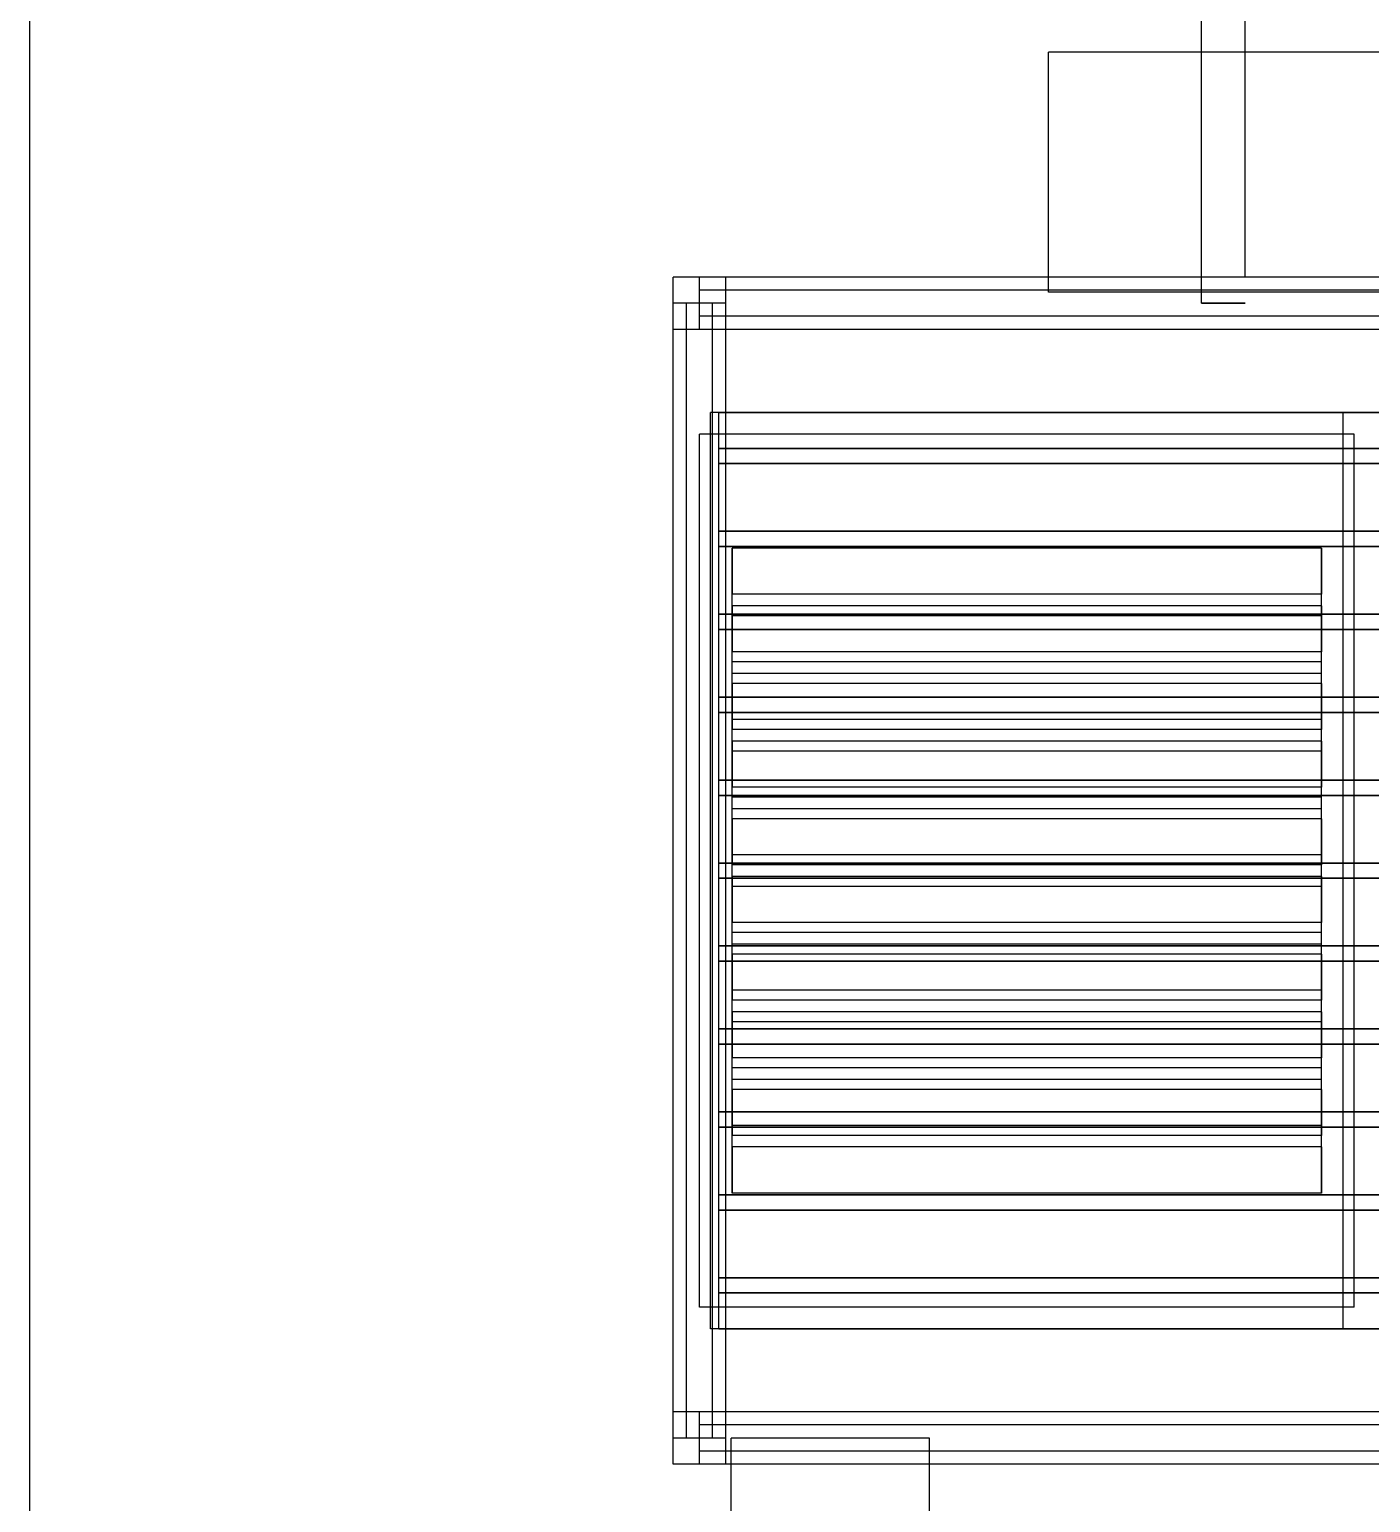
# Model space of a CAD drawing. Header units: millimetres. Extents: x -514 to -279, y -98 to 91.
# Drawn here: x -514.47 to -480.67, y 33.88 to 71 of the extents above; entities that cross this region are included whole.
import ezdxf

# ---------------------------------------------------------------- set-up
doc = ezdxf.new("R2010")
doc.units = ezdxf.units.MM
for name, color, linetype in [('BORDER', 7, 'Continuous'), ('HIDDEN', 8, 'Continuous'), ('VISIBLE', 7, 'Continuous')]:
    doc.layers.add(name, color=color, linetype=linetype)

msp = doc.modelspace()

# ---------------------------------------------------------------- linework, layer by layer
at = {"layer": 'BORDER'}
msp.add_lwpolyline([(-514.467, -98.022), (-279.173, -98.022), (-279.173, 91.327), (-514.467, 91.327)], close=True, dxfattribs=at)
at = {"layer": 'HIDDEN'}
for points in [[(-479.98, 70.425), (-488.78, 70.425)], [(-488.78, 64.375), (-488.78, 70.425)], [(-483.83, 70.425), (-484.93, 70.425)], [(-496.92, 64.76), (-498.24, 64.76)], [(-498.24, 63.44), (-498.24, 64.76)], [(-496.92, 64.76), (-497.58, 64.76)], [(-462.38, 64.76), (-497.58, 64.76)], [(-497.58, 63.44), (-497.58, 64.76)], [(-462.38, 64.76), (-497.58, 64.76)], [(-497.58, 63.44), (-497.58, 64.76)], [(-462.38, 64.76), (-497.58, 64.76)], [(-497.58, 63.44), (-497.58, 64.76)], [(-496.92, 63.44), (-496.92, 64.76)], [(-496.92, 63.44), (-496.92, 64.76)], [(-488.78, 64.375), (-488.78, 64.76)], [(-484.93, 64.1), (-484.93, 64.76)], [(-462.38, 64.43), (-497.58, 64.43)], [(-497.58, 63.77), (-497.58, 64.43)], [(-462.38, 64.43), (-497.58, 64.43)], [(-497.58, 63.77), (-497.58, 64.43)], [(-479.98, 64.375), (-488.78, 64.375)], [(-479.98, 64.375), (-488.78, 64.375)], [(-498.24, 63.44), (-498.24, 64.1)], [(-496.92, 64.1), (-498.24, 64.1)], [(-498.24, 35.5), (-498.24, 64.1)], [(-496.92, 64.1), (-498.24, 64.1)], [(-498.24, 35.5), (-498.24, 64.1)], [(-496.92, 64.1), (-498.24, 64.1)], [(-498.24, 35.5), (-498.24, 64.1)], [(-497.25, 64.1), (-497.91, 64.1)], [(-497.91, 35.5), (-497.91, 64.1)], [(-497.25, 64.1), (-497.91, 64.1)], [(-497.91, 35.5), (-497.91, 64.1)], [(-497.25, 35.5), (-497.25, 64.1)], [(-497.25, 35.5), (-497.25, 64.1)], [(-496.92, 35.5), (-496.92, 64.1)], [(-496.92, 35.5), (-496.92, 64.1)], [(-496.92, 35.5), (-496.92, 64.1)], [(-484.914, 64.1), (-484.93, 64.1)], [(-484.93, 64.1), (-484.914, 64.1)], [(-484.867, 64.1), (-484.914, 64.1)], [(-484.914, 64.1), (-484.867, 64.1)], [(-484.792, 64.1), (-484.867, 64.1)], [(-484.867, 64.1), (-484.792, 64.1)], [(-484.692, 64.1), (-484.792, 64.1)], [(-484.792, 64.1), (-484.692, 64.1)], [(-484.575, 64.1), (-484.692, 64.1)], [(-484.692, 64.1), (-484.575, 64.1)], [(-484.446, 64.1), (-484.575, 64.1)], [(-484.575, 64.1), (-484.446, 64.1)], [(-484.314, 64.1), (-484.446, 64.1)], [(-484.446, 64.1), (-484.314, 64.1)], [(-484.185, 64.1), (-484.314, 64.1)], [(-484.314, 64.1), (-484.185, 64.1)], [(-484.068, 64.1), (-484.185, 64.1)], [(-484.185, 64.1), (-484.068, 64.1)], [(-483.968, 64.1), (-484.068, 64.1)], [(-484.068, 64.1), (-483.968, 64.1)], [(-483.893, 64.1), (-483.968, 64.1)], [(-483.968, 64.1), (-483.893, 64.1)], [(-483.846, 64.1), (-483.893, 64.1)], [(-483.893, 64.1), (-483.846, 64.1)], [(-483.83, 64.1), (-483.846, 64.1)], [(-483.846, 64.1), (-483.83, 64.1)], [(-462.38, 63.77), (-497.58, 63.77)], [(-462.38, 63.77), (-497.58, 63.77)], [(-496.92, 63.44), (-498.24, 63.44)], [(-496.92, 63.44), (-498.24, 63.44)], [(-462.38, 63.44), (-497.58, 63.44)], [(-462.38, 63.44), (-497.58, 63.44)], [(-462.38, 63.44), (-497.58, 63.44)], [(-481.355, 61.35), (-497.305, 61.35)], [(-497.305, 38.25), (-497.305, 61.35)], [(-481.355, 61.35), (-497.305, 61.35)], [(-497.305, 38.25), (-497.305, 61.35)], [(-481.355, 61.35), (-497.305, 61.35)], [(-497.305, 38.25), (-497.305, 61.35)], [(-481.355, 61.35), (-497.305, 61.35)], [(-497.305, 38.25), (-497.305, 61.35)], [(-481.355, 61.35), (-497.305, 61.35)], [(-497.305, 38.25), (-497.305, 61.35)], [(-481.355, 61.35), (-497.305, 61.35)], [(-497.305, 38.25), (-497.305, 61.35)], [(-496.92, 61.35), (-497.305, 61.35)], [(-497.305, 38.25), (-497.305, 61.35)], [(-481.355, 61.35), (-497.305, 61.35)], [(-497.305, 38.25), (-497.305, 61.35)], [(-497.092, 61.35), (-481.355, 61.35)], [(-479.98, 61.35), (-497.092, 61.35)], [(-497.092, 38.25), (-497.092, 61.35)], [(-481.355, 38.25), (-481.355, 61.35)], [(-481.355, 38.25), (-481.355, 61.35)], [(-481.355, 38.25), (-481.355, 61.35)], [(-481.355, 38.25), (-481.355, 61.35)], [(-481.355, 38.25), (-481.355, 61.35)], [(-481.355, 38.25), (-481.355, 61.35)], [(-481.355, 38.25), (-481.355, 61.35)], [(-481.08, 60.8), (-497.58, 60.8)], [(-497.58, 38.8), (-497.58, 60.8)], [(-481.08, 60.8), (-497.58, 60.8)], [(-497.58, 38.8), (-497.58, 60.8)], [(-481.08, 60.8), (-497.58, 60.8)], [(-497.58, 38.8), (-497.58, 60.8)], [(-496.92, 38.8), (-496.92, 60.8)], [(-481.355, 38.8), (-481.355, 60.8)], [(-481.08, 38.8), (-481.08, 60.8)], [(-481.08, 38.8), (-481.08, 60.8)], [(-481.08, 38.8), (-481.08, 60.8)], [(-497.092, 60.442), (-481.08, 60.442)], [(-479.98, 60.442), (-497.092, 60.442)], [(-497.092, 60.057), (-497.092, 60.442)], [(-497.092, 60.057), (-481.08, 60.057)], [(-479.98, 60.057), (-497.092, 60.057)], [(-497.092, 58.352), (-481.08, 58.352)], [(-479.98, 58.352), (-497.092, 58.352)], [(-497.092, 57.967), (-497.092, 58.352)], [(-497.092, 57.967), (-481.08, 57.967)], [(-479.98, 57.967), (-497.092, 57.967)], [(-496.755, 57.924), (-496.755, 56.764)], [(-481.905, 57.924), (-496.755, 57.924)], [(-496.755, 56.476), (-496.755, 57.924)], [(-496.755, 57.924), (-496.755, 56.764)], [(-481.905, 57.924), (-496.755, 57.924)], [(-496.755, 56.476), (-496.755, 57.924)], [(-481.905, 57.924), (-481.905, 56.764)], [(-481.905, 56.476), (-481.905, 57.924)], [(-481.905, 57.924), (-481.905, 56.764)], [(-481.905, 56.476), (-481.905, 57.924)], [(-481.905, 56.764), (-496.755, 56.764)], [(-496.755, 55.316), (-496.755, 56.764)], [(-481.905, 56.764), (-496.755, 56.764)], [(-496.755, 55.316), (-496.755, 56.764)], [(-496.755, 56.476), (-496.755, 55.316)], [(-481.905, 56.476), (-496.755, 56.476)], [(-496.755, 56.476), (-496.755, 55.316)], [(-481.905, 56.476), (-496.755, 56.476)], [(-481.905, 55.316), (-481.905, 56.764)], [(-481.905, 55.316), (-481.905, 56.764)], [(-481.905, 56.476), (-481.905, 55.316)], [(-481.905, 56.476), (-481.905, 55.316)], [(-497.092, 56.262), (-481.08, 56.262)], [(-479.98, 56.262), (-497.092, 56.262)], [(-497.092, 55.877), (-497.092, 56.262)], [(-496.755, 55.059), (-496.755, 56.219)], [(-481.905, 56.219), (-496.755, 56.219)], [(-496.755, 54.771), (-496.755, 56.219)], [(-496.755, 55.059), (-496.755, 56.219)], [(-481.905, 56.219), (-496.755, 56.219)], [(-496.755, 54.771), (-496.755, 56.219)], [(-481.905, 55.059), (-481.905, 56.219)], [(-481.905, 54.771), (-481.905, 56.219)], [(-481.905, 55.059), (-481.905, 56.219)], [(-481.905, 54.771), (-481.905, 56.219)], [(-497.092, 55.877), (-481.08, 55.877)], [(-479.98, 55.877), (-497.092, 55.877)], [(-481.905, 55.316), (-496.755, 55.316)], [(-481.905, 55.316), (-496.755, 55.316)], [(-481.905, 55.059), (-496.755, 55.059)], [(-496.755, 53.611), (-496.755, 55.059)], [(-481.905, 55.059), (-496.755, 55.059)], [(-496.755, 53.611), (-496.755, 55.059)], [(-481.905, 53.611), (-481.905, 55.059)], [(-481.905, 53.611), (-481.905, 55.059)], [(-496.755, 53.611), (-496.755, 54.771)], [(-481.905, 54.771), (-496.755, 54.771)], [(-496.755, 53.611), (-496.755, 54.771)], [(-481.905, 54.771), (-496.755, 54.771)], [(-481.905, 53.611), (-481.905, 54.771)], [(-481.905, 53.611), (-481.905, 54.771)], [(-496.755, 54.514), (-496.755, 53.354)], [(-481.905, 54.514), (-496.755, 54.514)], [(-496.755, 53.066), (-496.755, 54.514)], [(-496.755, 54.514), (-496.755, 53.354)], [(-481.905, 54.514), (-496.755, 54.514)], [(-496.755, 53.066), (-496.755, 54.514)], [(-481.905, 54.514), (-481.905, 53.354)], [(-481.905, 53.066), (-481.905, 54.514)], [(-481.905, 54.514), (-481.905, 53.354)], [(-481.905, 53.066), (-481.905, 54.514)], [(-497.092, 54.172), (-481.08, 54.172)], [(-479.98, 54.172), (-497.092, 54.172)], [(-497.092, 53.787), (-497.092, 54.172)], [(-497.092, 53.787), (-481.08, 53.787)], [(-479.98, 53.787), (-497.092, 53.787)], [(-481.905, 53.611), (-496.755, 53.611)], [(-481.905, 53.611), (-496.755, 53.611)], [(-481.905, 53.354), (-496.755, 53.354)], [(-496.755, 51.906), (-496.755, 53.354)], [(-481.905, 53.354), (-496.755, 53.354)], [(-496.755, 51.906), (-496.755, 53.354)], [(-481.905, 51.906), (-481.905, 53.354)], [(-481.905, 51.906), (-481.905, 53.354)], [(-496.755, 53.066), (-496.755, 51.906)], [(-481.905, 53.066), (-496.755, 53.066)], [(-496.755, 53.066), (-496.755, 51.906)], [(-481.905, 53.066), (-496.755, 53.066)], [(-496.755, 51.649), (-496.755, 52.809)], [(-481.905, 52.809), (-496.755, 52.809)], [(-496.755, 51.361), (-496.755, 52.809)], [(-496.755, 51.649), (-496.755, 52.809)], [(-481.905, 52.809), (-496.755, 52.809)], [(-496.755, 51.361), (-496.755, 52.809)], [(-481.905, 53.066), (-481.905, 51.906)], [(-481.905, 53.066), (-481.905, 51.906)], [(-481.905, 51.649), (-481.905, 52.809)], [(-481.905, 51.361), (-481.905, 52.809)], [(-481.905, 51.649), (-481.905, 52.809)], [(-481.905, 51.361), (-481.905, 52.809)], [(-497.092, 52.083), (-481.08, 52.083)], [(-479.98, 52.083), (-497.092, 52.083)], [(-497.092, 51.697), (-497.092, 52.083)], [(-497.092, 51.697), (-481.08, 51.697)], [(-479.98, 51.697), (-497.092, 51.697)], [(-481.905, 51.906), (-496.755, 51.906)], [(-481.905, 51.906), (-496.755, 51.906)], [(-481.905, 51.649), (-496.755, 51.649)], [(-496.755, 50.201), (-496.755, 51.649)], [(-481.905, 51.649), (-496.755, 51.649)], [(-496.755, 50.201), (-496.755, 51.649)], [(-481.905, 50.201), (-481.905, 51.649)], [(-481.905, 50.201), (-481.905, 51.649)], [(-496.755, 50.201), (-496.755, 51.361)], [(-481.905, 51.361), (-496.755, 51.361)], [(-496.755, 50.201), (-496.755, 51.361)], [(-481.905, 51.361), (-496.755, 51.361)], [(-481.905, 50.201), (-481.905, 51.361)], [(-481.905, 50.201), (-481.905, 51.361)], [(-496.755, 51.104), (-496.755, 49.944)], [(-481.905, 51.104), (-496.755, 51.104)], [(-496.755, 49.656), (-496.755, 51.104)], [(-496.755, 51.104), (-496.755, 49.944)], [(-481.905, 51.104), (-496.755, 51.104)], [(-496.755, 49.656), (-496.755, 51.104)], [(-481.905, 51.104), (-481.905, 49.944)], [(-481.905, 49.656), (-481.905, 51.104)], [(-481.905, 51.104), (-481.905, 49.944)], [(-481.905, 49.656), (-481.905, 51.104)], [(-481.905, 50.201), (-496.755, 50.201)], [(-481.905, 50.201), (-496.755, 50.201)], [(-497.092, 49.992), (-481.08, 49.992)], [(-479.98, 49.992), (-497.092, 49.992)], [(-497.092, 49.607), (-497.092, 49.992)], [(-481.905, 49.944), (-496.755, 49.944)], [(-496.755, 48.496), (-496.755, 49.944)], [(-481.905, 49.944), (-496.755, 49.944)], [(-496.755, 48.496), (-496.755, 49.944)], [(-481.905, 48.496), (-481.905, 49.944)], [(-481.905, 48.496), (-481.905, 49.944)], [(-497.092, 49.607), (-481.08, 49.607)], [(-479.98, 49.607), (-497.092, 49.607)], [(-496.755, 49.656), (-496.755, 48.496)], [(-481.905, 49.656), (-496.755, 49.656)], [(-496.755, 49.656), (-496.755, 48.496)], [(-481.905, 49.656), (-496.755, 49.656)], [(-496.755, 48.239), (-496.755, 49.399)], [(-481.905, 49.399), (-496.755, 49.399)], [(-496.755, 47.951), (-496.755, 49.399)], [(-496.755, 48.239), (-496.755, 49.399)], [(-481.905, 49.399), (-496.755, 49.399)], [(-496.755, 47.951), (-496.755, 49.399)], [(-481.905, 49.656), (-481.905, 48.496)], [(-481.905, 49.656), (-481.905, 48.496)], [(-481.905, 48.239), (-481.905, 49.399)], [(-481.905, 47.951), (-481.905, 49.399)], [(-481.905, 48.239), (-481.905, 49.399)], [(-481.905, 47.951), (-481.905, 49.399)], [(-481.905, 48.496), (-496.755, 48.496)], [(-481.905, 48.496), (-496.755, 48.496)], [(-497.092, 47.903), (-481.08, 47.903)], [(-479.98, 47.903), (-497.092, 47.903)], [(-497.092, 47.517), (-497.092, 47.903)], [(-481.905, 48.239), (-496.755, 48.239)], [(-496.755, 46.791), (-496.755, 48.239)], [(-481.905, 48.239), (-496.755, 48.239)], [(-496.755, 46.791), (-496.755, 48.239)], [(-496.755, 46.791), (-496.755, 47.951)], [(-481.905, 47.951), (-496.755, 47.951)], [(-496.755, 46.791), (-496.755, 47.951)], [(-481.905, 47.951), (-496.755, 47.951)], [(-481.905, 46.791), (-481.905, 48.239)], [(-481.905, 46.791), (-481.905, 48.239)], [(-481.905, 46.791), (-481.905, 47.951)], [(-481.905, 46.791), (-481.905, 47.951)], [(-496.755, 47.694), (-496.755, 46.534)], [(-481.905, 47.694), (-496.755, 47.694)], [(-496.755, 46.246), (-496.755, 47.694)], [(-496.755, 47.694), (-496.755, 46.534)], [(-481.905, 47.694), (-496.755, 47.694)], [(-496.755, 46.246), (-496.755, 47.694)], [(-481.905, 47.694), (-481.905, 46.534)], [(-481.905, 46.246), (-481.905, 47.694)], [(-481.905, 47.694), (-481.905, 46.534)], [(-481.905, 46.246), (-481.905, 47.694)], [(-497.092, 47.517), (-481.08, 47.517)], [(-479.98, 47.517), (-497.092, 47.517)], [(-481.905, 46.791), (-496.755, 46.791)], [(-481.905, 46.791), (-496.755, 46.791)], [(-481.905, 46.534), (-496.755, 46.534)], [(-496.755, 45.086), (-496.755, 46.534)], [(-481.905, 46.534), (-496.755, 46.534)], [(-496.755, 45.086), (-496.755, 46.534)], [(-481.905, 45.086), (-481.905, 46.534)], [(-481.905, 45.086), (-481.905, 46.534)], [(-496.755, 46.246), (-496.755, 45.086)], [(-481.905, 46.246), (-496.755, 46.246)], [(-496.755, 46.246), (-496.755, 45.086)], [(-481.905, 46.246), (-496.755, 46.246)], [(-481.905, 46.246), (-481.905, 45.086)], [(-481.905, 46.246), (-481.905, 45.086)], [(-497.092, 45.812), (-481.08, 45.812)], [(-479.98, 45.812), (-497.092, 45.812)], [(-497.092, 45.427), (-497.092, 45.812)], [(-496.755, 44.829), (-496.755, 45.989)], [(-481.905, 45.989), (-496.755, 45.989)], [(-496.755, 44.541), (-496.755, 45.989)], [(-496.755, 44.829), (-496.755, 45.989)], [(-481.905, 45.989), (-496.755, 45.989)], [(-496.755, 44.541), (-496.755, 45.989)], [(-481.905, 44.829), (-481.905, 45.989)], [(-481.905, 44.541), (-481.905, 45.989)], [(-481.905, 44.829), (-481.905, 45.989)], [(-481.905, 44.541), (-481.905, 45.989)], [(-497.092, 45.427), (-481.08, 45.427)], [(-479.98, 45.427), (-497.092, 45.427)], [(-481.905, 45.086), (-496.755, 45.086)], [(-481.905, 45.086), (-496.755, 45.086)], [(-481.905, 44.829), (-496.755, 44.829)], [(-496.755, 43.381), (-496.755, 44.829)], [(-481.905, 44.829), (-496.755, 44.829)], [(-496.755, 43.381), (-496.755, 44.829)], [(-481.905, 43.381), (-481.905, 44.829)], [(-481.905, 43.381), (-481.905, 44.829)], [(-496.755, 43.381), (-496.755, 44.541)], [(-481.905, 44.541), (-496.755, 44.541)], [(-496.755, 43.381), (-496.755, 44.541)], [(-481.905, 44.541), (-496.755, 44.541)], [(-496.755, 44.284), (-496.755, 43.124)], [(-481.905, 44.284), (-496.755, 44.284)], [(-496.755, 42.836), (-496.755, 44.284)], [(-496.755, 44.284), (-496.755, 43.124)], [(-481.905, 44.284), (-496.755, 44.284)], [(-496.755, 42.836), (-496.755, 44.284)], [(-481.905, 43.381), (-481.905, 44.541)], [(-481.905, 43.381), (-481.905, 44.541)], [(-481.905, 44.284), (-481.905, 43.124)], [(-481.905, 42.836), (-481.905, 44.284)], [(-481.905, 44.284), (-481.905, 43.124)], [(-481.905, 42.836), (-481.905, 44.284)], [(-497.092, 43.723), (-481.08, 43.723)], [(-479.98, 43.723), (-497.092, 43.723)], [(-497.092, 43.337), (-497.092, 43.723)], [(-497.092, 43.337), (-481.08, 43.337)], [(-479.98, 43.337), (-497.092, 43.337)], [(-481.905, 43.381), (-496.755, 43.381)], [(-481.905, 43.381), (-496.755, 43.381)], [(-481.905, 43.124), (-496.755, 43.124)], [(-496.755, 41.676), (-496.755, 43.124)], [(-481.905, 43.124), (-496.755, 43.124)], [(-496.755, 41.676), (-496.755, 43.124)], [(-481.905, 41.676), (-481.905, 43.124)], [(-481.905, 41.676), (-481.905, 43.124)], [(-496.755, 42.836), (-496.755, 41.676)], [(-481.905, 42.836), (-496.755, 42.836)], [(-496.755, 42.836), (-496.755, 41.676)], [(-481.905, 42.836), (-496.755, 42.836)], [(-481.905, 42.836), (-481.905, 41.676)], [(-481.905, 42.836), (-481.905, 41.676)], [(-497.092, 41.632), (-481.08, 41.632)], [(-479.98, 41.632), (-497.092, 41.632)], [(-497.092, 41.247), (-497.092, 41.632)], [(-481.905, 41.676), (-496.755, 41.676)], [(-481.905, 41.676), (-496.755, 41.676)], [(-497.092, 41.247), (-481.08, 41.247)], [(-479.98, 41.247), (-497.092, 41.247)], [(-497.092, 39.542), (-481.08, 39.542)], [(-479.98, 39.542), (-497.092, 39.542)], [(-497.092, 39.157), (-497.092, 39.542)], [(-497.092, 39.157), (-481.08, 39.157)], [(-479.98, 39.157), (-497.092, 39.157)], [(-481.08, 38.8), (-497.58, 38.8)], [(-481.08, 38.8), (-497.58, 38.8)], [(-481.08, 38.8), (-497.58, 38.8)], [(-481.355, 38.25), (-497.305, 38.25)], [(-481.355, 38.25), (-497.305, 38.25)], [(-481.355, 38.25), (-497.305, 38.25)], [(-481.355, 38.25), (-497.305, 38.25)], [(-481.355, 38.25), (-497.305, 38.25)], [(-481.355, 38.25), (-497.305, 38.25)], [(-496.92, 38.25), (-497.305, 38.25)], [(-481.355, 38.25), (-497.305, 38.25)], [(-497.092, 38.25), (-481.355, 38.25)], [(-479.98, 38.25), (-497.092, 38.25)], [(-496.92, 36.16), (-498.24, 36.16)], [(-498.24, 35.5), (-498.24, 36.16)], [(-496.92, 36.16), (-498.24, 36.16)], [(-498.24, 34.84), (-498.24, 36.16)], [(-462.38, 36.16), (-497.58, 36.16)], [(-497.58, 34.84), (-497.58, 36.16)], [(-462.38, 36.16), (-497.58, 36.16)], [(-497.58, 34.84), (-497.58, 36.16)], [(-462.38, 36.16), (-497.58, 36.16)], [(-497.58, 34.84), (-497.58, 36.16)], [(-496.92, 34.84), (-496.92, 36.16)], [(-496.92, 34.84), (-496.92, 36.16)], [(-462.38, 35.83), (-497.58, 35.83)], [(-497.58, 35.17), (-497.58, 35.83)], [(-462.38, 35.83), (-497.58, 35.83)], [(-497.58, 35.17), (-497.58, 35.83)], [(-496.92, 35.5), (-498.24, 35.5)], [(-496.92, 35.5), (-498.24, 35.5)], [(-496.92, 35.5), (-498.24, 35.5)], [(-497.25, 35.5), (-497.91, 35.5)], [(-497.25, 35.5), (-497.91, 35.5)], [(-491.78, 35.5), (-496.78, 35.5)], [(-496.78, 5), (-496.78, 35.5)], [(-491.78, 35.5), (-496.78, 35.5)], [(-496.78, 5), (-496.78, 35.5)], [(-491.78, 35.5), (-496.78, 35.5)], [(-496.78, 34.84), (-496.78, 35.5)], [(-491.78, 35.5), (-496.78, 35.5)], [(-496.78, 5), (-496.78, 35.5)], [(-491.78, 5), (-491.78, 35.5)], [(-491.78, 5), (-491.78, 35.5)], [(-491.78, 34.84), (-491.78, 35.5)], [(-491.78, 5), (-491.78, 35.5)], [(-462.38, 35.17), (-497.58, 35.17)], [(-462.38, 35.17), (-497.58, 35.17)], [(-496.92, 34.84), (-498.24, 34.84)], [(-496.92, 34.84), (-497.58, 34.84)], [(-462.38, 34.84), (-497.58, 34.84)], [(-462.38, 34.84), (-497.58, 34.84)], [(-462.38, 34.84), (-497.58, 34.84)]]:
    msp.add_lwpolyline(points, dxfattribs=at)
at = {"layer": 'VISIBLE'}
for points in [[(-484.93, 64.76), (-484.93, 75.1)], [(-483.83, 64.76), (-483.83, 75.1)], [(-484.93, 70.425), (-488.78, 70.425)], [(-488.78, 64.76), (-488.78, 70.425)], [(-479.98, 70.425), (-483.83, 70.425)], [(-497.58, 64.76), (-498.24, 64.76)], [(-498.24, 64.1), (-498.24, 64.76)], [(-462.38, 64.76), (-497.58, 64.76)], [(-497.58, 63.44), (-497.58, 64.76)], [(-496.92, 64.1), (-498.24, 64.1)], [(-498.24, 35.5), (-498.24, 64.1)], [(-496.92, 60.8), (-496.92, 64.1)], [(-462.38, 63.44), (-497.58, 63.44)], [(-481.355, 61.35), (-496.92, 61.35)], [(-481.355, 61.35), (-480.255, 61.35)], [(-481.355, 60.8), (-481.355, 61.35)], [(-481.08, 60.8), (-497.58, 60.8)], [(-497.58, 38.8), (-497.58, 60.8)], [(-481.08, 38.8), (-481.08, 60.8)], [(-481.08, 60.442), (-480.255, 60.442)], [(-481.08, 60.057), (-480.255, 60.057)], [(-481.08, 58.352), (-480.255, 58.352)], [(-481.08, 57.967), (-480.255, 57.967)], [(-481.08, 56.262), (-480.255, 56.262)], [(-481.08, 55.877), (-480.255, 55.877)], [(-481.08, 54.172), (-480.255, 54.172)], [(-481.08, 53.787), (-480.255, 53.787)], [(-481.08, 52.083), (-480.255, 52.083)], [(-481.08, 51.697), (-480.255, 51.697)], [(-481.08, 49.992), (-480.255, 49.992)], [(-481.08, 49.607), (-480.255, 49.607)], [(-481.08, 47.903), (-480.255, 47.903)], [(-481.08, 47.517), (-480.255, 47.517)], [(-481.08, 45.812), (-480.255, 45.812)], [(-481.08, 45.427), (-480.255, 45.427)], [(-481.08, 43.723), (-480.255, 43.723)], [(-481.08, 43.337), (-480.255, 43.337)], [(-481.08, 41.632), (-480.255, 41.632)], [(-481.08, 41.247), (-480.255, 41.247)], [(-481.08, 39.542), (-480.255, 39.542)], [(-481.08, 39.157), (-480.255, 39.157)], [(-481.08, 38.8), (-497.58, 38.8)], [(-496.92, 35.5), (-496.92, 38.8)], [(-481.355, 38.25), (-481.355, 38.8)], [(-481.355, 38.25), (-496.92, 38.25)], [(-481.355, 38.25), (-480.255, 38.25)], [(-462.38, 36.16), (-497.58, 36.16)], [(-497.58, 34.84), (-497.58, 36.16)], [(-498.24, 34.84), (-498.24, 35.5)], [(-496.92, 35.5), (-498.24, 35.5)], [(-497.58, 34.84), (-498.24, 34.84)], [(-462.38, 34.84), (-497.58, 34.84)], [(-496.78, 5), (-496.78, 34.84)], [(-491.78, 5), (-491.78, 34.84)]]:
    msp.add_lwpolyline(points, dxfattribs=at)

doc.saveas('drawing.dxf')
